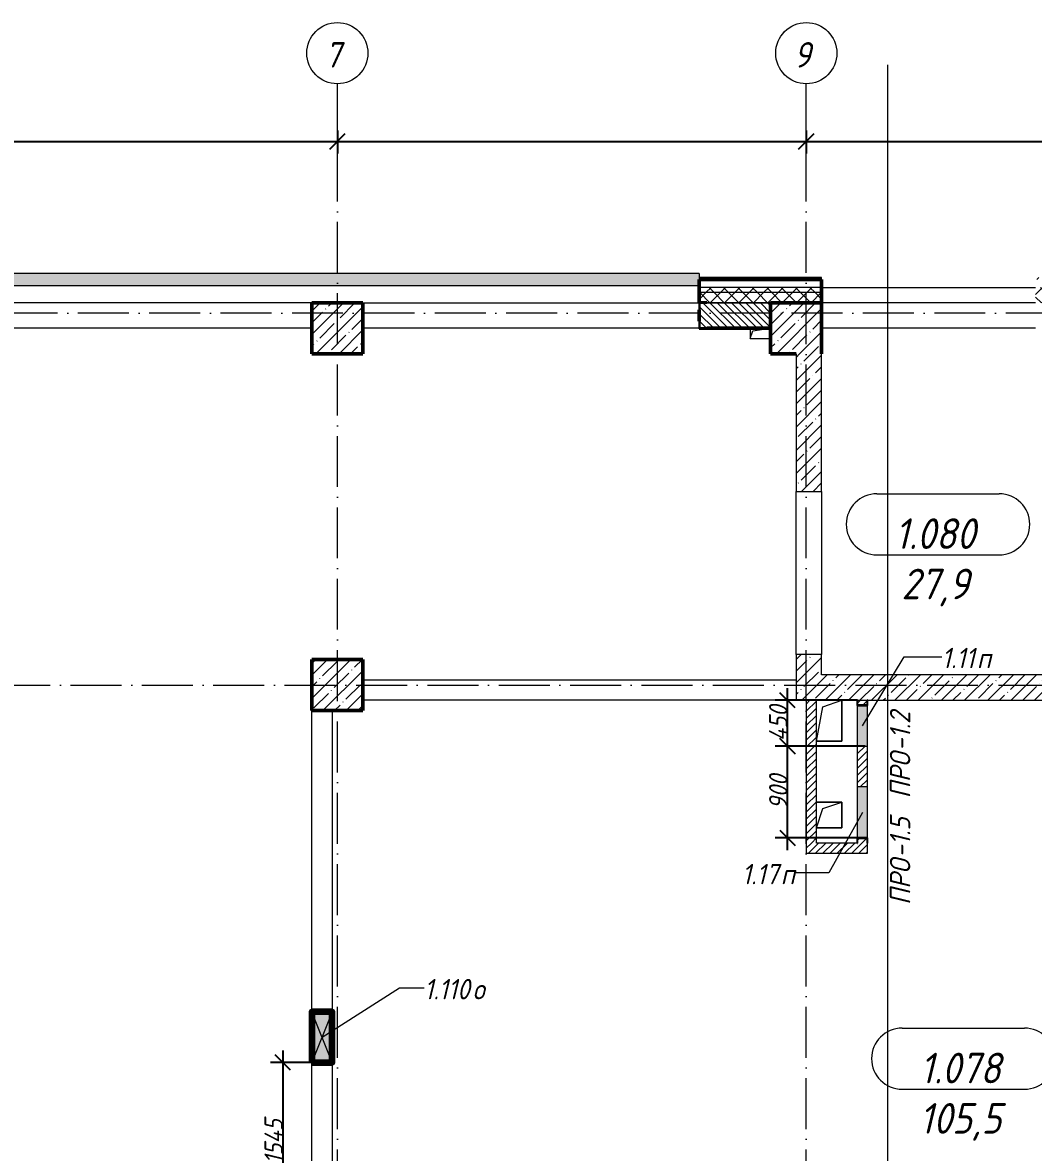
# Model space of a CAD drawing. Header units: millimetres. Extents: x -356862 to 418287, y 0 to 839748.
# Drawn here: x -169752 to -159837, y 498411 to 509497 of the extents above; entities that cross this region are included whole.
import ezdxf

# ---------------------------------------------------------------- set-up
doc = ezdxf.new("R2010")
doc.units = ezdxf.units.MM
doc.linetypes.add('50_200_ШТРИХ_1Т_ш5_п1_п1_', pattern=[700, 500, -100, 0, -100])
for name, color, linetype, lineweight in [('9.7) Заделка 956 шт', 6, 'Continuous', 158), ('A-____-____-DIMS', 7, 'Continuous', 9), ('A-DETL-GENF-OTLN', 7, 'Continuous', 9), ('A-FLOR-____-OTLN', 7, 'Continuous', 9), ('A-GENM-____-MCUT', 7, 'Continuous', 25), ('A-GENM-____-OTLN', 7, 'Continuous', 9), ('A-GENM-____-OTLN-1', 7, 'Continuous', 25), ('A-GLAZ-____-IDEN', 7, 'Continuous', 9), ('A-GLAZ-____-OTLN', 7, 'Continuous', 9), ('A-WALL-____-MCUT-1', 7, 'Continuous', 9), ('A-WALL-____-MCUT-2', 7, 'Continuous', 50), ('A-WALL-____-MCUT-3', 7, 'Continuous', 9), ('A-WALL-____-OTLN', 7, 'Continuous', 9), ('A-WALL-____-PATT-1', 7, 'Continuous', 9), ('A-WALL-FNSH-MCUT-1', 7, 'Continuous', 9), ('I-WALL-____-OTLN', 7, 'Continuous', 9), ('S-COLS-____-MCUT', 7, 'Continuous', 50), ('S-COLS-____-OTLN', 7, 'Continuous', 9), ('S-GRID-____-IDEN', 7, 'Continuous', 9), ('S-GRID-____-OTLN-1', 7, '50_200_ШТРИХ_1Т_ш5_п1_п1_', 9)]:
    doc.layers.add(name, color=color, linetype=linetype, lineweight=lineweight)
for name, color, linetype, lineweight, true_color in [('A-AREA-IDEN-1', 7, 'Continuous', 9, 0x000000), ('A-GLAZ-____-OTLN-1', 7, 'Continuous', 9, 0xc0c0c0), ('G-____-____-SYMB-1', 9, 'Continuous', 9, 0x808080)]:
    doc.layers.add(name, color=color, linetype=linetype, lineweight=lineweight, true_color=true_color)
doc.styles.add('ISOCPEUR_I', font='isocpeui.ttf', dxfattribs={"width": 0.9, "height": 2.5})
doc.styles.add('ISOCPEUR_I_10', font='isocpeui.ttf', dxfattribs={"width": 0.9, "height": 180})
doc.styles.add('ISOCPEUR_I_9', font='isocpeui.ttf', dxfattribs={"width": 0.9, "height": 250})
doc.dimstyles.new('ISO-1_8_0_9К_СРЕДНИЙ_Кладочные_3', dxfattribs={"dimscale": 304.8, "dimtxt": 179.276612, "dimasz": 0.492126, "dimexe": 0.393701, "dimexo": 0, "dimgap": 0, "dimtad": 1, "dimdec": 3, "dimrnd": 0.001, "dimdsep": 46, "dimtxsty": 'ISOCPEUR_I_10', "dimblk1": 'OBLIQUE', "dimblk2": 'OBLIQUE', "dimsah": 1, "dimcen": 0.09, "dimdle": 0.393701, "dimazin": 0, "dimtfac": 1, "dimtdec": 4, "dimtix": 1, "dimtmove": 0, "dimatfit": 3, "dimfxl": 1, "dimtvp": 1, "dimtolj": 1, "dimtzin": 0, "dimarcsym": 2})
doc.dimstyles.new('ISO-2_5_0_9К_БОЛЬШОЙ_ОСИ', dxfattribs={"dimscale": 304.8, "dimtxt": 248.995294, "dimasz": 0.492126, "dimexe": 0.393701, "dimexo": 0, "dimgap": 0, "dimtad": 1, "dimdec": 0, "dimzin": 0, "dimdsep": 46, "dimtxsty": 'ISOCPEUR_I', "dimblk1": 'OBLIQUE', "dimblk2": 'OBLIQUE', "dimsah": 1, "dimcen": 0.09, "dimdle": 0.393701, "dimazin": 0, "dimtfac": 1, "dimtdec": 4, "dimtix": 1, "dimtmove": 0, "dimatfit": 3, "dimfxl": 1, "dimtvp": 1, "dimtolj": 1, "dimtzin": 0, "dimarcsym": 2})
pattern_1 = [(45, (-176515.07, 459015.94), (-70.71068, 70.71068), []), (135, (-176515.07, 459015.94), (-70.71068, -70.71068), [])]
pattern_2 = [(45, (-176515.07, 459015.94), (-114.04925, 114.04925), []), (45, (-176401.02, 459015.94), (-114.04925, 114.04925), [201.612, -40.322, 3.353, -36.97])]
pattern_3 = [(45, (-176515.067, 459015.94), (-35.35534, 35.35534), [])]

# ---------------------------------------------------------------- blocks, each defined once
blk = doc.blocks.new('BSC_Колонна _Прямоугольная - 500х500-V7-АР1_План отверстий 1 этажа в осях 1-64_А-ГГ')
at = {"layer": 'S-COLS-____-OTLN'}
h = blk.add_hatch(dxfattribs=at)
h.set_pattern_fill('FP_35', color=256, style=0, pattern_type=2)
h.set_pattern_definition([(45, (-9850, -43981.04), (-114.04925, 114.04925), []), (45, (-9735.95, -43981.04), (-114.04925, 114.04925), [201.613, -40.323, 3.353, -36.97])])
h.paths.add_polyline_path([(-250, -250), (250, -250), (250, 250), (-250, 250)], flags=0)
at = {"layer": 'S-COLS-____-MCUT'}
for p, q in [((250, 250), (-250, 250)), ((-250, 250), (-250, -250)), ((250, -250), (250, 250)), ((-250, -250), (250, -250))]:
    blk.add_line(p, q, dxfattribs=at)
blk = doc.blocks.new('BSC_Колонна _Прямоугольная - 500х500-V80-АР1_План отверстий 1 этажа в осях 1-64_А-ГГ')
at = {"layer": 'S-COLS-____-OTLN'}
h = blk.add_hatch(dxfattribs=at)
h.set_pattern_fill('FP_112', color=256, style=0, pattern_type=2)
h.set_pattern_definition([(45, (-9850, -47481.04), (-114.04925, 114.04925), []), (45, (-9735.95, -47481.04), (-114.04925, 114.04925), [201.613, -40.323, 3.353, -36.97])])
h.paths.add_polyline_path([(-250, -250), (250, -250), (250, 250), (-250, 250)], flags=0)
at = {"layer": 'S-COLS-____-MCUT'}
for p, q in [((250, 250), (-250, 250)), ((-250, 250), (-250, -250)), ((250, -250), (250, 250)), ((-250, -250), (250, -250))]:
    blk.add_line(p, q, dxfattribs=at)
blk = doc.blocks.new('Фахверк_СКБ_Уголок - 250_2700-27497298-АР1_План отверстий 1 этажа в осях 1-64_А-ГГ')
at = {"layer": 'A-GENM-____-MCUT'}
for p, q in [((200, 181), (125, 181)), ((125, 181), (125, 106)), ((131, 106), (131, 175)), ((131, 175), (200, 175)), ((200, 175), (200, 181)), ((125, 106), (131, 106)), ((131, -6), (125, -6)), ((125, -6), (125, -81)), ((125, -81), (200, -81)), ((131, -75), (131, -6)), ((200, -75), (131, -75)), ((200, -81), (200, -75))]:
    blk.add_line(p, q, dxfattribs=at)
blk = doc.blocks.new('AR_Отверстие Ниша - Лючок-32403523-АР1_План отверстий 1 этажа в осях 1-64_А-ГГ')
at = {"layer": 'A-GLAZ-____-OTLN'}
blk.add_hatch(color=256, dxfattribs=at).paths.add_polyline_path([(-200, 50), (-200, -50), (200, -50), (200, 50), (153, 50)], flags=0)
for p, q in [((200, 50), (-200, 50)), ((-200, 50), (-200, -50)), ((-200, -50), (200, -50))]:
    blk.add_line(p, q, dxfattribs=at)
blk = doc.blocks.new('AR_Отверстие Ниша - Лючок-32403555-АР1_План отверстий 1 этажа в осях 1-64_А-ГГ')
at = {"layer": 'A-GLAZ-____-OTLN'}
blk.add_hatch(color=256, dxfattribs=at).paths.add_polyline_path([(-250, 50), (-250, -50), (250, -50), (250, 50)], flags=0)
for p, q in [((250, 50), (-250, 50)), ((250, -50), (250, 50)), ((-250, -50), (250, -50))]:
    blk.add_line(p, q, dxfattribs=at)
blk = doc.blocks.new('154_Фахверк_СКБ_Швеллер - Тип_100_4010_1-28088705-АР1_План отверстий 1 этажа в осях 1-64_А-ГГ')
at = {"layer": 'A-GENM-____-MCUT'}
for p, q in [((175, 50), (125, 50)), ((125, 50), (125, -50)), ((128, 47), (175, 47)), ((128, -47), (128, 47)), ((175, 47), (175, 50)), ((125, -50), (175, -50)), ((175, -47), (128, -47)), ((175, -50), (175, -47))]:
    blk.add_line(p, q, dxfattribs=at)
blk = doc.blocks.new('AR_Отверстие прямоугольное _в плите_ - AR_Отверстие прямоугольное _в плите_-30458064-АР1_План отверстий 1 этажа в осях 1-64_А-ГГ')
at = {"layer": 'A-GENM-____-OTLN'}
for p, q in [((125, 125), (-125, 125)), ((-63, 63), (125, 125)), ((125, -125), (125, 125)), ((-125, -125), (-63, 63)), ((-125, -125), (125, -125))]:
    blk.add_line(p, q, dxfattribs=at)
blk = doc.blocks.new('AR_Отверстие прямоугольное _в плите_ - AR_Отверстие прямоугольное _в плите_-V169-АР1_План отверстий 1 этажа в осях 1-64_А-ГГ')
at = {"layer": 'A-GENM-____-OTLN'}
for p, q in [((-125, -200), (-63, 137)), ((-63, 137), (125, 200)), ((125, -200), (125, 200)), ((-125, -200), (125, -200))]:
    blk.add_line(p, q, dxfattribs=at)
blk = doc.blocks.new('AR_Отверстие прямоугольное _в плите_ - AR_Отверстие прямоугольное _в плите_-30511731-АР1_План отверстий 1 этажа в осях 1-64_А-ГГ')
at = {"layer": 'A-GENM-____-OTLN'}
for p, q in [((-100, 50), (-100, -50)), ((-100, -50), (-75, 25)), ((-75, 25), (100, 50)), ((-100, -50), (100, -50))]:
    blk.add_line(p, q, dxfattribs=at)
blk = doc.blocks.new('Отлив_СКБ - Отлив витража_120_НВФ-31885342-АР1_План отверстий 1 этажа в осях 1-64_А-ГГ')
at = {"layer": 'A-GLAZ-____-OTLN-1'}
for points in [[(0, 0), (0, -2), (7800, -2), (7800, 0), (2810, 0)], [(0, -2), (0, -120), (7800, -120), (7800, -2), (2810, -2)]]:
    blk.add_hatch(color=256, dxfattribs=at).paths.add_polyline_path(points, flags=0)
at = {"layer": 'A-GLAZ-____-OTLN'}
for p, q in [((0, 0), (7800, 0)), ((7800, -2), (0, -2)), ((0, -120), (0, -83)), ((7800, -83), (7800, -120)), ((0, -120), (7800, -120))]:
    blk.add_line(p, q, dxfattribs=at)
blk = doc.blocks.new('AR_Отверстие прямоугольное _в стене__БезПР - AR_Отверстие прямоугольное _в стене__БезПР-36427908-АР1_План отверстий 1 этажа в осях 1-64_А-ГГ')
at = {"layer": 'A-GLAZ-____-OTLN'}
blk.add_hatch(color=256, dxfattribs=at).paths.add_polyline_path([(250, -100), (250, 100), (-250, 100), (-250, -100)], flags=0)
at = {"layer": 'A-DETL-GENF-OTLN'}
for p, q in [((-250, -100), (-250, 100)), ((-250, 100), (250, 100)), ((250, 100), (-250, -100)), ((-250, 100), (250, -100)), ((250, 100), (-250, 100)), ((-250, 100), (-250, -100)), ((250, 100), (250, -100)), ((250, -100), (250, 100)), ((250, -100), (-250, -100)), ((-250, -100), (250, -100))]:
    blk.add_line(p, q, dxfattribs=at)
at = {"layer": 'A-GLAZ-____-OTLN'}
blk.add_line((250, 100), (-250, 100), dxfattribs=at)
blk = doc.blocks.new('Ось сетки - Круг_Ø6_00__ISO-2_5_0_9K_-25732049-АР1_План отверстий 1 этажа в осях 1-64_А-ГГ')
at = {"layer": 'S-GRID-____-IDEN'}
blk.add_circle((0, 0), 3, dxfattribs=at)
blk = doc.blocks.new('_Oblique')
at = {"color": 0, "linetype": 'ByBlock', "lineweight": -2}
blk.add_line((-0.5, -0.5), (0.5, 0.5), dxfattribs=at)
blk = doc.blocks.new('*D13301')
at = {"layer": 'A-____-____-DIMS', "color": 0, "lineweight": -2, "transparency": 16777216}
for p, q in [((-162250, 501377), (-162250, 502517)), ((-161486, 502397), (-162370, 502397)), ((-161517, 501497), (-162370, 501497))]:
    blk.add_line(p, q, dxfattribs=at)
at = {"layer": 'Defpoints', "color": 0, "transparency": 16777216}
for p in [(-162250, 502397), (-161486, 502397), (-161517, 501497)]:
    blk.add_point(p, dxfattribs=at)
at = {"layer": 'A-____-____-DIMS', "color": 0, "lineweight": -2, "transparency": 16777216, "xscale": 150, "yscale": 150, "zscale": 150}
for p, rotation in [((-162250, 502397), 90), ((-162250, 501497), 270)]:
    blk.add_blockref('_Oblique', p, dxfattribs=dict(at, rotation=rotation))
at = {"layer": 'A-____-____-DIMS', "color": 0, "transparency": 16777216, "insert": (-162340, 501947), "char_height": 180, "width": 409.58, "attachment_point": 5, "rotation": 90, "style": 'ISOCPEUR_I_10'}
blk.add_mtext('\\A1;900', dxfattribs=at)
blk = doc.blocks.new('*D13302')
at = {"layer": 'A-____-____-DIMS', "color": 0, "lineweight": -2, "transparency": 16777216}
for p, q in [((-162250, 502277), (-162250, 502967)), ((-161565, 502847), (-162370, 502847)), ((-161486, 502397), (-162370, 502397))]:
    blk.add_line(p, q, dxfattribs=at)
at = {"layer": 'Defpoints', "color": 0, "transparency": 16777216}
for p in [(-162250, 502847), (-161565, 502847), (-161486, 502397)]:
    blk.add_point(p, dxfattribs=at)
at = {"layer": 'A-____-____-DIMS', "color": 0, "lineweight": -2, "transparency": 16777216, "xscale": 150, "yscale": 150, "zscale": 150}
for p, rotation in [((-162250, 502847), 90), ((-162250, 502397), 270)]:
    blk.add_blockref('_Oblique', p, dxfattribs=dict(at, rotation=rotation))
at = {"layer": 'A-____-____-DIMS', "color": 0, "transparency": 16777216, "insert": (-162340, 502622), "char_height": 180, "width": 426.13, "attachment_point": 5, "rotation": 90, "style": 'ISOCPEUR_I_10'}
blk.add_mtext('\\A1;450', dxfattribs=at)
blk = doc.blocks.new('*D13345')
at = {"layer": 'A-____-____-DIMS', "color": 0, "lineweight": -2, "transparency": 16777216}
for p, q in [((-171065, 508437), (-171065, 508211)), ((-166665, 508437), (-166665, 508211)), ((-171185, 508331), (-166545, 508331))]:
    blk.add_line(p, q, dxfattribs=at)
at = {"layer": 'Defpoints', "color": 0, "transparency": 16777216}
for p in [(-171065, 508437), (-166665, 508437), (-166665, 508331)]:
    blk.add_point(p, dxfattribs=at)
at = {"layer": 'A-____-____-DIMS', "color": 0, "lineweight": -2, "transparency": 16777216, "xscale": 150, "yscale": 150, "zscale": 150, "rotation": 180}
blk.add_blockref('_Oblique', (-171065, 508331), dxfattribs=at)
at = {"layer": 'A-____-____-DIMS', "color": 0, "lineweight": -2, "transparency": 16777216, "xscale": 150, "yscale": 150, "zscale": 150}
blk.add_blockref('_Oblique', (-166665, 508331), dxfattribs=at)
at = {"layer": 'A-____-____-DIMS', "color": 0, "transparency": 16777216, "insert": (-168865, 508332), "char_height": 2.5, "width": 804.45, "attachment_point": 5, "style": 'ISOCPEUR_I'}
blk.add_mtext('\\A1;4400', dxfattribs=at)
blk = doc.blocks.new('*D13346')
at = {"layer": 'A-____-____-DIMS', "color": 0, "lineweight": -2, "transparency": 16777216}
for p, q in [((-166665, 508437), (-166665, 508211)), ((-162065, 508437), (-162065, 508211)), ((-166785, 508331), (-161945, 508331))]:
    blk.add_line(p, q, dxfattribs=at)
at = {"layer": 'Defpoints', "color": 0, "transparency": 16777216}
for p in [(-166665, 508437), (-162065, 508437), (-162065, 508331)]:
    blk.add_point(p, dxfattribs=at)
at = {"layer": 'A-____-____-DIMS', "color": 0, "lineweight": -2, "transparency": 16777216, "xscale": 150, "yscale": 150, "zscale": 150, "rotation": 180}
blk.add_blockref('_Oblique', (-166665, 508331), dxfattribs=at)
at = {"layer": 'A-____-____-DIMS', "color": 0, "lineweight": -2, "transparency": 16777216, "xscale": 150, "yscale": 150, "zscale": 150}
blk.add_blockref('_Oblique', (-162065, 508331), dxfattribs=at)
at = {"layer": 'A-____-____-DIMS', "color": 0, "transparency": 16777216, "insert": (-164365, 508332), "char_height": 2.5, "width": 781.46, "attachment_point": 5, "style": 'ISOCPEUR_I'}
blk.add_mtext('\\A1;4600', dxfattribs=at)
blk = doc.blocks.new('*D13347')
at = {"layer": 'A-____-____-DIMS', "color": 0, "lineweight": -2, "transparency": 16777216}
for p, q in [((-162065, 508437), (-162065, 508211)), ((-159465, 508437), (-159465, 508211)), ((-162185, 508331), (-159345, 508331))]:
    blk.add_line(p, q, dxfattribs=at)
at = {"layer": 'Defpoints', "color": 0, "transparency": 16777216}
for p in [(-162065, 508437), (-159465, 508437), (-159465, 508331)]:
    blk.add_point(p, dxfattribs=at)
at = {"layer": 'A-____-____-DIMS', "color": 0, "lineweight": -2, "transparency": 16777216, "xscale": 150, "yscale": 150, "zscale": 150, "rotation": 180}
blk.add_blockref('_Oblique', (-162065, 508331), dxfattribs=at)
at = {"layer": 'A-____-____-DIMS', "color": 0, "lineweight": -2, "transparency": 16777216, "xscale": 150, "yscale": 150, "zscale": 150}
blk.add_blockref('_Oblique', (-159465, 508331), dxfattribs=at)
at = {"layer": 'A-____-____-DIMS', "color": 0, "transparency": 16777216, "insert": (-160765, 508332), "char_height": 2.5, "width": 758.48, "attachment_point": 5, "style": 'ISOCPEUR_I'}
blk.add_mtext('\\A1;2600', dxfattribs=at)
blk = doc.blocks.new('*D13409')
at = {"layer": 'A-____-____-DIMS', "color": 0, "lineweight": -2, "transparency": 16777216}
for p, q in [((-167200, 499412), (-167200, 497627)), ((-166915, 499292), (-167320, 499292)), ((-166915, 497747), (-167320, 497747))]:
    blk.add_line(p, q, dxfattribs=at)
at = {"layer": 'Defpoints', "color": 0, "transparency": 16777216}
for p in [(-166915, 499292), (-167200, 497747), (-166915, 497747)]:
    blk.add_point(p, dxfattribs=at)
at = {"layer": 'A-____-____-DIMS', "color": 0, "lineweight": -2, "transparency": 16777216, "xscale": 150, "yscale": 150, "zscale": 150}
for p, rotation in [((-167200, 499292), 90), ((-167200, 497747), 270)]:
    blk.add_blockref('_Oblique', p, dxfattribs=dict(at, rotation=rotation))
at = {"layer": 'A-____-____-DIMS', "color": 0, "transparency": 16777216, "insert": (-167290, 498519), "char_height": 180, "width": 521.28, "attachment_point": 5, "rotation": 90, "style": 'ISOCPEUR_I_10'}
blk.add_mtext('\\A1;1545', dxfattribs=at)
blk = doc.blocks.new('AAR_СКБ_Марка_помещения_1_5 ммп - Номер _ Площадь-27962135-АИ_План этажа_Стены_1')
at = {"layer": 'A-AREA-IDEN-1'}
for p, q in [((-2.987, 3), (3.013, 3)), ((-2.987, 0), (3.013, 0))]:
    blk.add_line(p, q, dxfattribs=at)
for centre, start, end in [((-2.987, 1.5), 90, 270), ((3.013, 1.5), 270, 90)]:
    blk.add_arc(centre, 1.5, start, end, dxfattribs=at)

msp = doc.modelspace()

# ---------------------------------------------------------------- hatches: boundary and pattern name
at = {"layer": 'A-WALL-____-PATT-1'}
h = msp.add_hatch(dxfattribs=at)
h.set_pattern_fill('FP_3', color=256, style=0, pattern_type=2)
h.set_pattern_definition([(45, (-176515.07, 459015.94), (-85.53659, 85.53659), []), (45, (-176458.04, 459015.94), (-85.53659, 85.53659), [])])
h.paths.add_polyline_path([(-152735.0675, 506976.983), (-152735.0675, 506996.983), (-157815.0675, 506996.983), (-157815.0675, 506976.983), (-153552.9818, 506976.983)], flags=0)
h.paths.add_polyline_path([(-159215.0675, 506976.983), (-159215.0675, 506996.983), (-159815.0675, 506996.983), (-159815.0675, 506976.983)], flags=0)
h.paths.add_polyline_path([(-161915.0675, 506976.983), (-161915.0675, 506996.983), (-163115.0675, 506996.983), (-163115.0675, 506976.983), (-162390.3032, 506976.983)], flags=0)
h.paths.add_polyline_path([(-170915.0675, 506976.983), (-170915.0675, 506996.983), (-179195.0675, 506996.983), (-179195.0675, 506976.983), (-171227.6247, 506976.983)], flags=0)
h = msp.add_hatch(dxfattribs=at)
h.set_pattern_fill('FP_1', color=256, style=0, pattern_type=2)
h.set_pattern_definition(pattern_1)
h.paths.add_polyline_path([(-152865.0675, 506846.983), (-152815.0675, 506846.983), (-152815.0675, 506896.983), (-157815.0675, 506896.983), (-157815.0675, 506846.983), (-153552.9818, 506846.983)], flags=0)
h.paths.add_polyline_path([(-161915.0675, 506846.983), (-161915.0675, 506896.983), (-163115.0675, 506896.983), (-163115.0675, 506846.983), (-162390.3032, 506846.983)], flags=0)
h.paths.add_polyline_path([(-159815.0675, 506846.983), (-159215.0675, 506846.983), (-159215.0675, 506896.983), (-159815.0675, 506896.983)], flags=0)
h.paths.add_polyline_path([(-171227.6247, 506846.983), (-170915.0675, 506846.983), (-170915.0675, 506896.983), (-179115.0675, 506896.983), (-179115.0675, 506846.983), (-172995.089, 506846.983)], flags=0)
h = msp.add_hatch(dxfattribs=at)
h.set_pattern_fill('FP_1', color=256, style=0, pattern_type=2)
h.set_pattern_definition(pattern_1)
h.paths.add_polyline_path([(-152965.0675, 506746.983), (-152865.0675, 506746.983), (-152865.0675, 506846.983), (-157815.0675, 506846.983), (-157815.0675, 506746.983), (-153552.9818, 506746.983)], flags=0)
h.paths.add_polyline_path([(-159215.0675, 506746.983), (-159215.0675, 506846.983), (-159815.0675, 506846.983), (-159815.0675, 506746.983)], flags=0)
h.paths.add_polyline_path([(-162390.3032, 506746.983), (-161915.0675, 506746.983), (-161915.0675, 506846.983), (-163115.0675, 506846.983), (-163115.0675, 506752.983), (-163040.0675, 506752.983), (-163040.0675, 506746.983), (-162415.0675, 506746.983)], flags=0)
h.paths.add_polyline_path([(-170915.0675, 506746.983), (-170915.0675, 506846.983), (-179065.0675, 506846.983), (-179065.0675, 506746.983), (-171227.6247, 506746.983)], flags=0)
h = msp.add_hatch(dxfattribs=at)
h.set_pattern_fill('FP_6', color=256, style=0, pattern_type=2)
h.set_pattern_definition([(135, (-176515.067, 459015.94), (-35.35534, -35.35534), [])])
h.paths.add_polyline_path([(-163040.0675, 506496.983), (-162415.0675, 506496.983), (-162415.0675, 506746.983), (-163109.0675, 506746.983), (-163109.0675, 506677.983), (-163115.0675, 506677.983), (-163115.0675, 506565.983), (-163109.0675, 506565.983), (-163109.0675, 506496.983)], flags=0)
h = msp.add_hatch(dxfattribs=at)
h.set_pattern_fill('FP_27', color=256, style=0, pattern_type=2)
h.set_pattern_definition(pattern_2)
h.paths.add_polyline_path([(-162165.0675, 502846.983), (-161915.0675, 502846.983), (-161915.0675, 503296.983), (-162165.0675, 503296.983)], flags=0)
h.paths.add_polyline_path([(-161915.0675, 504896.983), (-161915.0675, 506246.983), (-162165.0675, 506246.983), (-162165.0675, 504896.983)], flags=0)
h = msp.add_hatch(dxfattribs=at)
h.set_pattern_fill('FP_27', color=256, style=0, pattern_type=2)
h.set_pattern_definition(pattern_2)
h.paths.add_polyline_path([(-153465.0675, 502846.983), (-153465.0675, 503096.983), (-161915.0675, 503096.983), (-161915.0675, 502846.983), (-155320.4461, 502846.983)], flags=0)
h = msp.add_hatch(dxfattribs=at)
h.set_pattern_fill('FP_5', color=256, style=0, pattern_type=2)
h.set_pattern_definition(pattern_3)
h.paths.add_polyline_path([(-161965.0675, 501446.983), (-161965.0675, 502846.983), (-162065.0675, 502846.983), (-162065.0675, 501446.983)], flags=0)
h = msp.add_hatch(dxfattribs=at)
h.set_pattern_fill('FP_5', color=256, style=0, pattern_type=2)
h.set_pattern_definition(pattern_3)
h.paths.add_polyline_path([(-161468.0675, 501446.983), (-161468.0675, 501493.983), (-161562.0675, 501493.983), (-161562.0675, 501446.983), (-161515.0675, 501446.983)], flags=0)
h.paths.add_polyline_path([(-161565.0675, 501996.983), (-161465.0675, 501996.983), (-161465.0675, 502396.983), (-161565.0675, 502396.983)], flags=0)
h.paths.add_polyline_path([(-161468.0675, 502799.983), (-161468.0675, 502846.983), (-161562.0675, 502846.983), (-161562.0675, 502799.983)], flags=0)
h = msp.add_hatch(dxfattribs=at)
h.set_pattern_fill('FP_5', color=256, style=0, pattern_type=2)
h.set_pattern_definition(pattern_3)
h.paths.add_polyline_path([(-162065.0675, 501346.983), (-161465.0675, 501346.983), (-161465.0675, 501446.983), (-162065.0675, 501446.983)], flags=0)
at = {"layer": 'S-COLS-____-OTLN'}
h = msp.add_hatch(dxfattribs=at)
h.set_pattern_fill('FP_27', color=256, style=0, pattern_type=2)
h.set_pattern_definition(pattern_2)
h.paths.add_polyline_path([(-162415.0675, 506246.983), (-161915.0675, 506246.983), (-161915.0675, 506746.983), (-162415.0675, 506746.983)], flags=0)

# ---------------------------------------------------------------- linework, layer by layer
at = {"layer": '9.7) Заделка 956 шт'}
msp.add_lwpolyline([(-166915.0675, 499291.983), (-166715.0675, 499291.983), (-166715.0675, 499791.983), (-166915.0675, 499791.983)], close=True, dxfattribs=at)
at = {"layer": 'A-FLOR-____-OTLN'}
for p, q in [((-161715.0675, 502846.983), (-161715.0675, 502446.983)), ((-161715.0675, 502446.983), (-161965.0675, 502446.983)), ((-161965.0675, 501846.983), (-161715.0675, 501846.983)), ((-161715.0675, 501846.983), (-161715.0675, 501596.983)), ((-161715.0675, 501596.983), (-161965.0675, 501596.983))]:
    msp.add_line(p, q, dxfattribs=at)
at = {"layer": 'A-GLAZ-____-IDEN'}
for p, q in [((-161515.0675, 502596.983), (-161104.2418, 503274.7184)), ((-161104.2418, 503274.7184), (-160736.637, 503274.7184)), ((-161515.0675, 501746.983), (-161843.6907, 501154.2614)), ((-161843.6907, 501154.2614), (-162172.314, 501154.2614)), ((-166815.0675, 499541.983), (-166055.9817, 500025.334)), ((-166055.9817, 500025.334), (-165813.1963, 500025.334))]:
    msp.add_line(p, q, dxfattribs=at)
at = {"layer": 'A-WALL-____-MCUT-1'}
for p, q in [((-162165.0675, 506246.983), (-162165.0675, 504896.983)), ((-161915.0675, 504896.983), (-161915.0675, 506246.983)), ((-162165.0675, 504896.983), (-161915.0675, 504896.983)), ((-162165.0675, 503296.983), (-162165.0675, 502846.983)), ((-161915.0675, 503296.983), (-162165.0675, 503296.983)), ((-161915.0675, 503096.983), (-161915.0675, 503296.983)), ((-153465.0675, 503096.983), (-161915.0675, 503096.983)), ((-162165.0675, 502846.983), (-161565.0675, 502846.983)), ((-161562.0675, 502846.983), (-161468.0675, 502846.983)), ((-161465.0675, 502846.983), (-153465.0675, 502846.983))]:
    msp.add_line(p, q, dxfattribs=at)
at = {"layer": 'A-WALL-____-MCUT-2'}
for p, q in [((-163115.0675, 506976.983), (-163115.0675, 506752.983)), ((-161915.0675, 506976.983), (-163115.0675, 506976.983)), ((-161915.0675, 506746.983), (-161915.0675, 506976.983)), ((-162415.0675, 506746.983), (-161915.0675, 506746.983)), ((-162415.0675, 506496.983), (-162415.0675, 506746.983)), ((-163115.0675, 506677.983), (-163115.0675, 506565.983)), ((-163040.0675, 506496.983), (-162415.0675, 506496.983))]:
    msp.add_line(p, q, dxfattribs=at)
at = {"layer": 'A-WALL-____-MCUT-3'}
for p, q in [((-161915.0675, 506896.983), (-163115.0675, 506896.983)), ((-161915.0675, 506846.983), (-163115.0675, 506846.983)), ((-163040.0675, 506746.983), (-162415.0675, 506746.983)), ((-162415.0675, 506746.983), (-163040.0675, 506746.983))]:
    msp.add_line(p, q, dxfattribs=at)
at = {"layer": 'A-WALL-____-OTLN'}
for p, q in [((-161915.0675, 506896.983), (-159815.0675, 506896.983)), ((-166915.0675, 506746.983), (-170915.0675, 506746.983)), ((-166415.0675, 506746.983), (-166415.0675, 506746.983)), ((-166415.0675, 506746.983), (-163115.0675, 506746.983)), ((-159815.0675, 506746.983), (-161915.0675, 506746.983)), ((-166915.0675, 506496.983), (-170915.0675, 506496.983)), ((-163115.0675, 506496.983), (-166415.0675, 506496.983)), ((-159815.0675, 506496.983), (-161915.0675, 506496.983)), ((-162165.0675, 503296.983), (-162165.0675, 504896.983)), ((-161915.0675, 504896.983), (-161915.0675, 503296.983))]:
    msp.add_line(p, q, dxfattribs=at)
at = {"layer": 'A-WALL-FNSH-MCUT-1'}
for p, q in [((-161915.0675, 506996.983), (-163115.0675, 506996.983)), ((-163115.0675, 506996.983), (-163115.0675, 506976.983)), ((-161915.0675, 506976.983), (-161915.0675, 506996.983)), ((-162065.0675, 502846.983), (-162065.0675, 501346.983)), ((-161965.0675, 501446.983), (-161965.0675, 502846.983)), ((-161565.0675, 502396.983), (-161565.0675, 501996.983)), ((-161465.0675, 501996.983), (-161465.0675, 502396.983)), ((-161565.0675, 501446.983), (-161965.0675, 501446.983)), ((-161465.0675, 501346.983), (-161465.0675, 501446.983)), ((-162065.0675, 501346.983), (-161465.0675, 501346.983))]:
    msp.add_line(p, q, dxfattribs=at)
at = {"layer": 'G-____-____-SYMB-1'}
msp.add_line((-161268.7965, 509080.8478), (-161268.7965, 454344.9617), dxfattribs=at)
at = {"layer": 'I-WALL-____-OTLN'}
for p, q in [((-166415.0675, 503046.983), (-162165.0675, 503046.983)), ((-166915.0675, 499791.983), (-166915.0675, 502746.983)), ((-166715.0675, 502746.983), (-166715.0675, 499791.983)), ((-162165.0675, 502846.983), (-166415.0675, 502846.983)), ((-166915.0675, 497746.983), (-166915.0675, 499291.983)), ((-166715.0675, 499291.983), (-166715.0675, 497746.983))]:
    msp.add_line(p, q, dxfattribs=at)
at = {"layer": 'S-COLS-____-MCUT'}
for p, q in [((-161915.0675, 506746.983), (-162415.0675, 506746.983)), ((-162415.0675, 506746.983), (-162415.0675, 506246.983)), ((-161915.0675, 506246.983), (-161915.0675, 506746.983)), ((-162415.0675, 506246.983), (-162165.0675, 506246.983))]:
    msp.add_line(p, q, dxfattribs=at)
at = {"layer": 'S-GRID-____-OTLN-1'}
for p, q in [((-166665.0675, 454533.3346), (-166665.0675, 508896.9006)), ((-162065.0675, 454533.3346), (-162065.0675, 508896.9006)), ((-149807.3283, 506646.983), (-181183.8377, 506646.983)), ((-181183.8377, 502996.983), (-149807.3283, 502996.983))]:
    msp.add_line(p, q, dxfattribs=at)

# ---------------------------------------------------------------- block references
at = {"layer": 'A-AREA-IDEN-1', "xscale": 199.9999999999999, "yscale": 199.9999999999999, "zscale": 199.9999999999999}
for p in [(-160775.4904, 504274.167), (-160527.4976, 499030.8906)]:
    msp.add_blockref('AAR_СКБ_Марка_помещения_1_5 ммп - Номер _ Площадь-27962135-АИ_План этажа_Стены_1', p, dxfattribs=at)
at = {"layer": 'A-GENM-____-OTLN'}
for name, p in [('AR_Отверстие прямоугольное _в плите_ - AR_Отверстие прямоугольное _в плите_-30511731-АР1_План отверстий 1 этажа в осях 1-64_А-ГГ', (-162515.0675, 506446.983)), ('AR_Отверстие прямоугольное _в плите_ - AR_Отверстие прямоугольное _в плите_-V169-АР1_План отверстий 1 этажа в осях 1-64_А-ГГ', (-161840.0675, 502646.983)), ('AR_Отверстие прямоугольное _в плите_ - AR_Отверстие прямоугольное _в плите_-30458064-АР1_План отверстий 1 этажа в осях 1-64_А-ГГ', (-161840.0675, 501721.983))]:
    msp.add_blockref(name, p, dxfattribs=at)
at = {"layer": 'A-GENM-____-OTLN-1'}
msp.add_blockref('Фахверк_СКБ_Уголок - 250_2700-27497298-АР1_План отверстий 1 этажа в осях 1-64_А-ГГ', (-163240.0675, 506571.983), dxfattribs=at)
for p, rotation in [((-161515.0675, 502671.983), 90), ((-161515.0675, 501621.983), 270)]:
    msp.add_blockref('154_Фахверк_СКБ_Швеллер - Тип_100_4010_1-28088705-АР1_План отверстий 1 этажа в осях 1-64_А-ГГ', p, dxfattribs=dict(at, rotation=rotation))
at = {"layer": 'A-GLAZ-____-OTLN'}
for name, p, rotation in [('Отлив_СКБ - Отлив витража_120_НВФ-31885342-АР1_План отверстий 1 этажа в осях 1-64_А-ГГ', (-163115.0675, 506913.983), 180), ('AR_Отверстие Ниша - Лючок-32403523-АР1_План отверстий 1 этажа в осях 1-64_А-ГГ', (-161515.0675, 502596.983), 90), ('AR_Отверстие Ниша - Лючок-32403555-АР1_План отверстий 1 этажа в осях 1-64_А-ГГ', (-161515.0675, 501746.983), 90), ('AR_Отверстие прямоугольное _в стене__БезПР - AR_Отверстие прямоугольное _в стене__БезПР-36427908-АР1_План отверстий 1 этажа в осях 1-64_А-ГГ', (-166815.0675, 499541.983), 269.9999999999999)]:
    msp.add_blockref(name, p, dxfattribs=dict(at, rotation=rotation))
at = {"layer": 'S-COLS-____-OTLN'}
for name, p in [('BSC_Колонна _Прямоугольная - 500х500-V80-АР1_План отверстий 1 этажа в осях 1-64_А-ГГ', (-166665.0675, 506496.983)), ('BSC_Колонна _Прямоугольная - 500х500-V7-АР1_План отверстий 1 этажа в осях 1-64_А-ГГ', (-166665.0675, 502996.983))]:
    msp.add_blockref(name, p, dxfattribs=at)
at = {"layer": 'S-GRID-____-IDEN', "xscale": 99.99999999999993, "yscale": 99.99999999999993, "zscale": 99.99999999999993}
for p in [(-166665.0675, 509196.9006), (-162065.0675, 509196.9006)]:
    msp.add_blockref('Ось сетки - Круг_Ø6_00__ISO-2_5_0_9K_-25732049-АР1_План отверстий 1 этажа в осях 1-64_А-ГГ', p, dxfattribs=at)

# ---------------------------------------------------------------- texts
at = {"layer": 'A-AREA-IDEN-1', "char_height": 300, "attachment_point": 8, "line_spacing_factor": 1.139951, "style": 'ISOCPEUR_I'}
for s, insert, width in [('\\pxqc,t8.46667,16.93333,25.4,33.86667,42.33333,50.8,59.26667,67.73333,76.2,84.66667,93.13333,101.6,110.06667,118.53333,127,135.46667,143.93333,152.4,160.86667,169.33333,177.8,186.26667,194.73333,203.2,211.66667,220.13333,228.6,237.06667,245.53333,254,262.46667,270.93333;{1.080}', (-160800.9195, 504332.4969), 900), ('\\pxqc,t8.46667,16.93333,25.4,33.86667,42.33333,50.8,59.26667,67.73333,76.2,84.66667,93.13333,101.6,110.06667,118.53333,127,135.46667,143.93333,152.4,160.86667,169.33333,177.8,186.26667,194.73333,203.2,211.66667,220.13333,228.6,237.06667,245.53333,254,262.46667,270.93333;{27,9}', (-160799.9195, 503768.5489), 754), ('\\pxqc,t8.46667,16.93333,25.4,33.86667,42.33333,50.8,59.26667,67.73333,76.2,84.66667,93.13333,101.6,110.06667,118.53333,127,135.46667,143.93333,152.4,160.86667,169.33333,177.8,186.26667,194.73333,203.2,211.66667,220.13333,228.6,237.06667,245.53333,254,262.46667,270.93333;{1.078}', (-160552.9267, 499089.2205), 900), ('\\pxqc,t8.46667,16.93333,25.4,33.86667,42.33333,50.8,59.26667,67.73333,76.2,84.66667,93.13333,101.6,110.06667,118.53333,127,135.46667,143.93333,152.4,160.86667,169.33333,177.8,186.26667,194.73333,203.2,211.66667,220.13333,228.6,237.06667,245.53333,254,262.46667,270.93333;{105,5}', (-160552.9267, 498525.2725), 914)]:
    msp.add_mtext(s, dxfattribs=dict(at, insert=insert, width=width))
at = {"layer": 'A-GLAZ-____-IDEN', "char_height": 200, "attachment_point": 1, "style": 'ISOCPEUR_I_9'}
for s, insert, width in [('1.11', (-160736.637, 503362.3329), 418.480875), ('\\fISOCPEUR|b0|i1|c204|p34|;\\W.9;п', (-160391.3558, 503362.3329), 158.734125), ('1.17', (-162696.6726, 501241.8759), 461.772), ('\\fISOCPEUR|b0|i1|c204|p34|;\\W.9;п', (-162315.6726, 501241.8759), 158.734125), ('1.110', (-165813.1963, 500112.9486), 577.215), ('\\fISOCPEUR|b0|i1|c204|p34|;\\W.9;о', (-165336.9463, 500112.9486), 158.734125)]:
    msp.add_mtext(s, dxfattribs=dict(at, insert=insert, width=width))
at = {"layer": 'A-GLAZ-____-IDEN', "char_height": 200, "attachment_point": 1, "rotation": 90, "style": 'ISOCPEUR_I_9'}
for s, insert, width in [('-1.2', (-161244.82, 502349.5934), 505.063125), ('ПРО', (-161244.82, 501885.2497), 562.784625), ('-1.5', (-161244.82, 501303.4027), 505.063125), ('ПРО', (-161244.82, 500839.059), 562.784625)]:
    msp.add_mtext(s, dxfattribs=dict(at, insert=insert, width=width))
at = {"layer": 'S-GRID-____-IDEN', "char_height": 250, "width": 202.02525, "attachment_point": 1, "style": 'ISOCPEUR_I'}
for s, insert in [('\\fISOCPEUR|b0|i1|c204|p34|;\\W.9;7', (-166786.7458, 509305.6752)), ('\\fISOCPEUR|b0|i1|c204|p34|;\\W.9;9', (-162186.7458, 509305.6752))]:
    msp.add_mtext(s, dxfattribs=dict(at, insert=insert))

# ---------------------------------------------------------------- dimensions: what is measured, and where the dimension line sits
at = {"layer": 'A-____-____-DIMS'}
for base, p1, p2, override, picture, middle in [((-166665.0675, 508330.7253), (-171065.0675, 508436.7913), (-166665.0675, 508436.7913), {"dimpost": '<>', "dimfxl": 4400}, '*D13345', (-168865.0675, 508331.9753)), ((-162065.0675, 508330.7253), (-166665.0675, 508436.7913), (-162065.0675, 508436.7913), {"dimpost": '<>', "dimfxl": 4600}, '*D13346', (-164365.0675, 508331.9753)), ((-159465.0675, 508330.7253), (-162065.0675, 508436.7913), (-159465.0675, 508436.7913), {"dimpost": '<>', "dimfxl": 2600}, '*D13347', (-160765.0675, 508331.9753))]:
    dim = msp.add_linear_dim(base=base, p1=p1, p2=p2, dimstyle='ISO-2_5_0_9К_БОЛЬШОЙ_ОСИ', override=override, dxfattribs=at)
    dim.commit()
    dim.dimension.update_dxf_attribs({"geometry": picture, "text_midpoint": middle})
for base, p1, p2, override, picture, middle in [((-162250.245, 502846.983), (-161486.2245, 502396.983), (-161565.0675, 502846.983), {"dimpost": '<>', "dimfxl": 456.854705}, '*D13302', (-162340.245, 502621.983)), ((-162250.245, 502396.983), (-161517.0942, 501496.983), (-161486.2245, 502396.983), {"dimpost": '<>', "dimfxl": 900.529256}, '*D13301', (-162340.245, 501946.983)), ((-167199.9595, 497746.983), (-166915.0675, 499291.983), (-166915.0675, 497746.983), {"dimpost": '<>', "dimfxl": 1545}, '*D13409', (-167289.9595, 498519.483))]:
    dim = msp.add_linear_dim(base=base, p1=p1, p2=p2, angle=90, dimstyle='ISO-1_8_0_9К_СРЕДНИЙ_Кладочные_3', override=override, dxfattribs=at)
    dim.commit()
    dim.dimension.update_dxf_attribs({"geometry": picture, "text_midpoint": middle})

doc.saveas('drawing.dxf')
